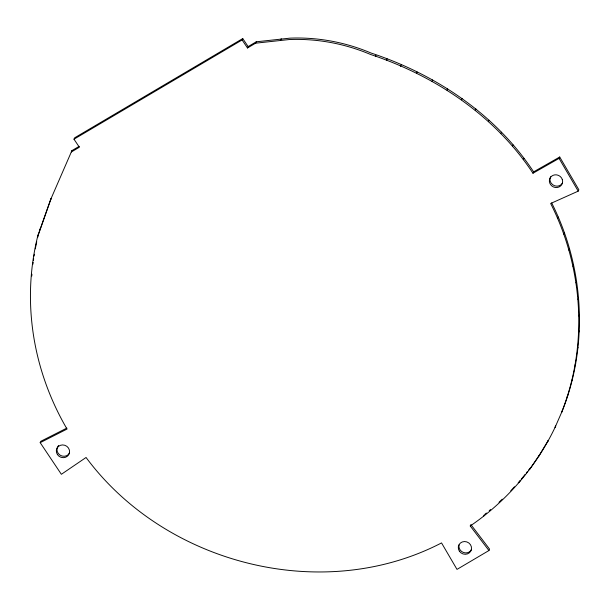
<?xml version="1.0" encoding="UTF-8"?>
<svg xmlns="http://www.w3.org/2000/svg" width="610" height="610" viewBox="0 0 610 610"><rect width="100%" height="100%" fill="white"/><g stroke="black" fill="none" stroke-linecap="round" stroke-linejoin="round"><path stroke-width="0.91" d="M551.676 202.939C583.907 266.799 588.894 344.276 562.252 410.965L561.604 412.352C588.383 345.374 583.175 267.538 550.647 203.496L578.204 191.143L578.852 189.756L559.721 157.006L533.62 171.852L532.972 173.24C495.046 115.748 435.159 75.846 370.453 54.435A180.118 169.252 25 0 0 289.247 39.543L255.598 43.188L247.492 47.977L242.109 39.94L242.757 38.56L248.133 46.589L247.492 47.977M79.208 146.324L71.904 150.632L50.47 199.943L37.759 235.994A277.138 260.424 25 0 0 67.039 429.059L40.191 442.662L61.366 474.298L86.063 457.477C165.257 564.25 322.568 604.617 441.533 542.923L456.997 569.389L488.938 550.533L489.586 549.145L470.882 524.585L470.241 525.972L488.938 550.533M50.47 199.943L51.11 198.555L38.407 234.606A277.138 260.424 25 0 0 37.759 237.26M562.252 410.965L555.077 427.351L555.725 425.971C536.861 466.192 506.91 500.947 470.241 525.972M71.904 150.632L71.263 152.02L79.369 147.231L73.993 139.194L74.641 137.814L242.757 38.56M39.375 230.298L40.024 228.91M37.889 235.529L38.537 234.148M40.191 442.662L40.84 441.282L66.841 428.098M255.598 43.188L256.246 41.8L289.895 38.155A180.118 169.252 25 0 1 371.101 53.047C435.807 74.466 495.694 114.367 533.62 171.852M280.6 40.138L281.248 38.75M375.348 56.661L375.989 55.281M386.534 60.237L387.182 58.857M400.549 66.383L401.189 65.003M416.493 73.383L417.133 71.995M431.994 81.298L432.635 79.918M446.993 90.12L447.641 88.732M461.427 99.804L462.075 98.416M475.251 110.303L475.891 108.923M488.396 121.596L489.045 120.208M500.818 133.62L501.466 132.233M512.461 146.331L513.109 144.951M523.288 159.69L523.937 158.303M532.972 173.24L559.073 158.386L559.721 157.006M557.593 218.433L558.241 217.046M563.754 234.156L564.395 232.768M568.886 250.176L569.534 248.788M572.981 266.417L573.621 265.037M576.008 282.834L576.656 281.446M577.967 299.35L578.615 297.97M483.638 516.197L484.287 514.809M578.852 315.904L579.5 314.516M578.654 332.427L579.302 331.039M577.373 348.859L578.021 347.471M519.407 482.113L520.048 480.726L518.195 482.746M575.016 365.131L575.665 363.743M529.693 469.326L539.736 454.511L548.207 440.504L547.567 441.884M571.593 381.174L572.241 379.794M539.087 455.899L539.736 454.511M567.117 396.935L567.765 395.554M521.192 479.308L525.195 474.336M526.338 472.91L527.482 471.492M528.626 470.066L530.334 467.939M510.776 490.821L514.482 486.78M498.972 502.32L502.282 499.155M484.988 514.222L486.399 513.04M489.22 510.684L490.631 509.51M73.993 139.194L242.109 39.94M248.133 46.589L256.246 41.8M559.073 158.386L578.204 191.143M31.781 276.033A277.138 260.424 25 0 1 31.926 274.21M32.94 264.199A277.138 260.424 25 0 1 33.169 262.384M33.413 260.577A277.138 260.424 25 0 1 33.672 258.762M34.076 256.055A277.138 260.424 25 0 1 34.366 254.248M35.311 248.857A277.138 260.424 25 0 1 36.752 241.705M69.532 453.024A6.702 6.298 25 0 1 59.887 455.022A6.702 6.298 25 0 1 58.621 445.468M471.492 549.64A6.702 6.298 25 0 1 463.394 552.454A6.702 6.298 25 0 1 459.048 544.966M562.572 182.901A6.702 6.298 25 0 1 551.104 183.061L550.35 181.528A6.702 6.298 25 0 1 550.7 176.686M562.283 179.439L561.52 177.914A6.702 6.298 25 0 0 553.079 175.322A6.702 6.298 25 0 0 549.701 182.916L550.456 184.441A6.702 6.298 25 0 0 558.905 187.034A6.702 6.298 25 0 0 562.283 179.439M57.416 454.564A6.702 6.298 25 0 0 68.884 454.404A6.702 6.298 25 0 0 62.54 444.926A6.702 6.298 25 0 0 57.416 454.564M459.376 551.181A6.702 6.298 25 0 0 470.844 551.021A6.702 6.298 25 0 0 464.492 541.543A6.702 6.298 25 0 0 459.376 551.181"/></g></svg>
